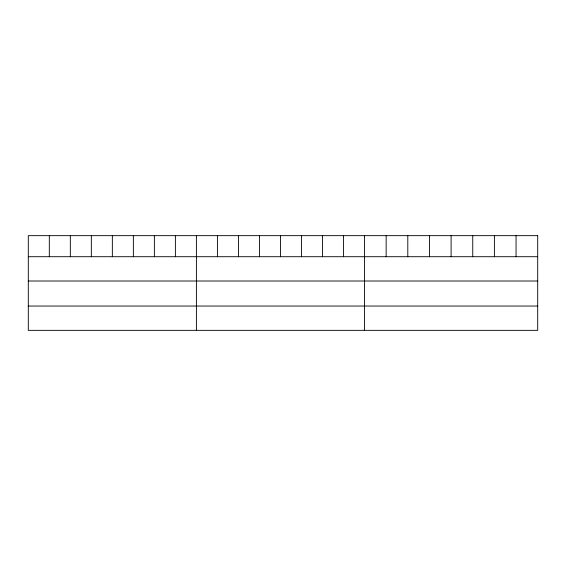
<?xml version="1.0" encoding="UTF-8"?>
<svg xmlns="http://www.w3.org/2000/svg" width="566" height="566" viewBox="0 0 566 566"><rect width="100%" height="100%" fill="white"/><g stroke="black" fill="none" stroke-linecap="round" stroke-linejoin="round"><path stroke-width="0.85" d="M28.3 256.709L537.7 256.709M28.3 281.012L537.7 281.012M28.3 306.043L537.7 306.043M516.05 235.654L516.05 256.709M494.401 235.654L494.401 256.709M472.752 235.654L472.752 256.709M451.102 235.654L451.102 256.709M429.452 235.654L429.452 256.709M407.803 235.654L407.803 256.709M386.153 235.654L386.153 256.709M364.504 235.654L364.504 330.346M343.491 235.654L343.491 256.709M322.478 235.654L322.478 256.709M301.466 235.654L301.466 256.709M280.453 235.654L280.453 256.709M259.44 235.654L259.44 256.709M238.428 235.654L238.428 256.709M217.415 235.654L217.415 256.709M196.402 235.654L196.402 330.346M175.389 235.654L175.389 256.709M154.376 235.654L154.376 256.709M133.364 235.654L133.364 256.709M112.351 235.654L112.351 256.709M91.338 235.654L91.338 256.709M70.326 235.654L70.326 256.709M49.313 235.654L49.313 256.709M537.7 235.654L28.3 235.654L28.3 330.346L537.7 330.346L537.7 235.654"/></g></svg>
